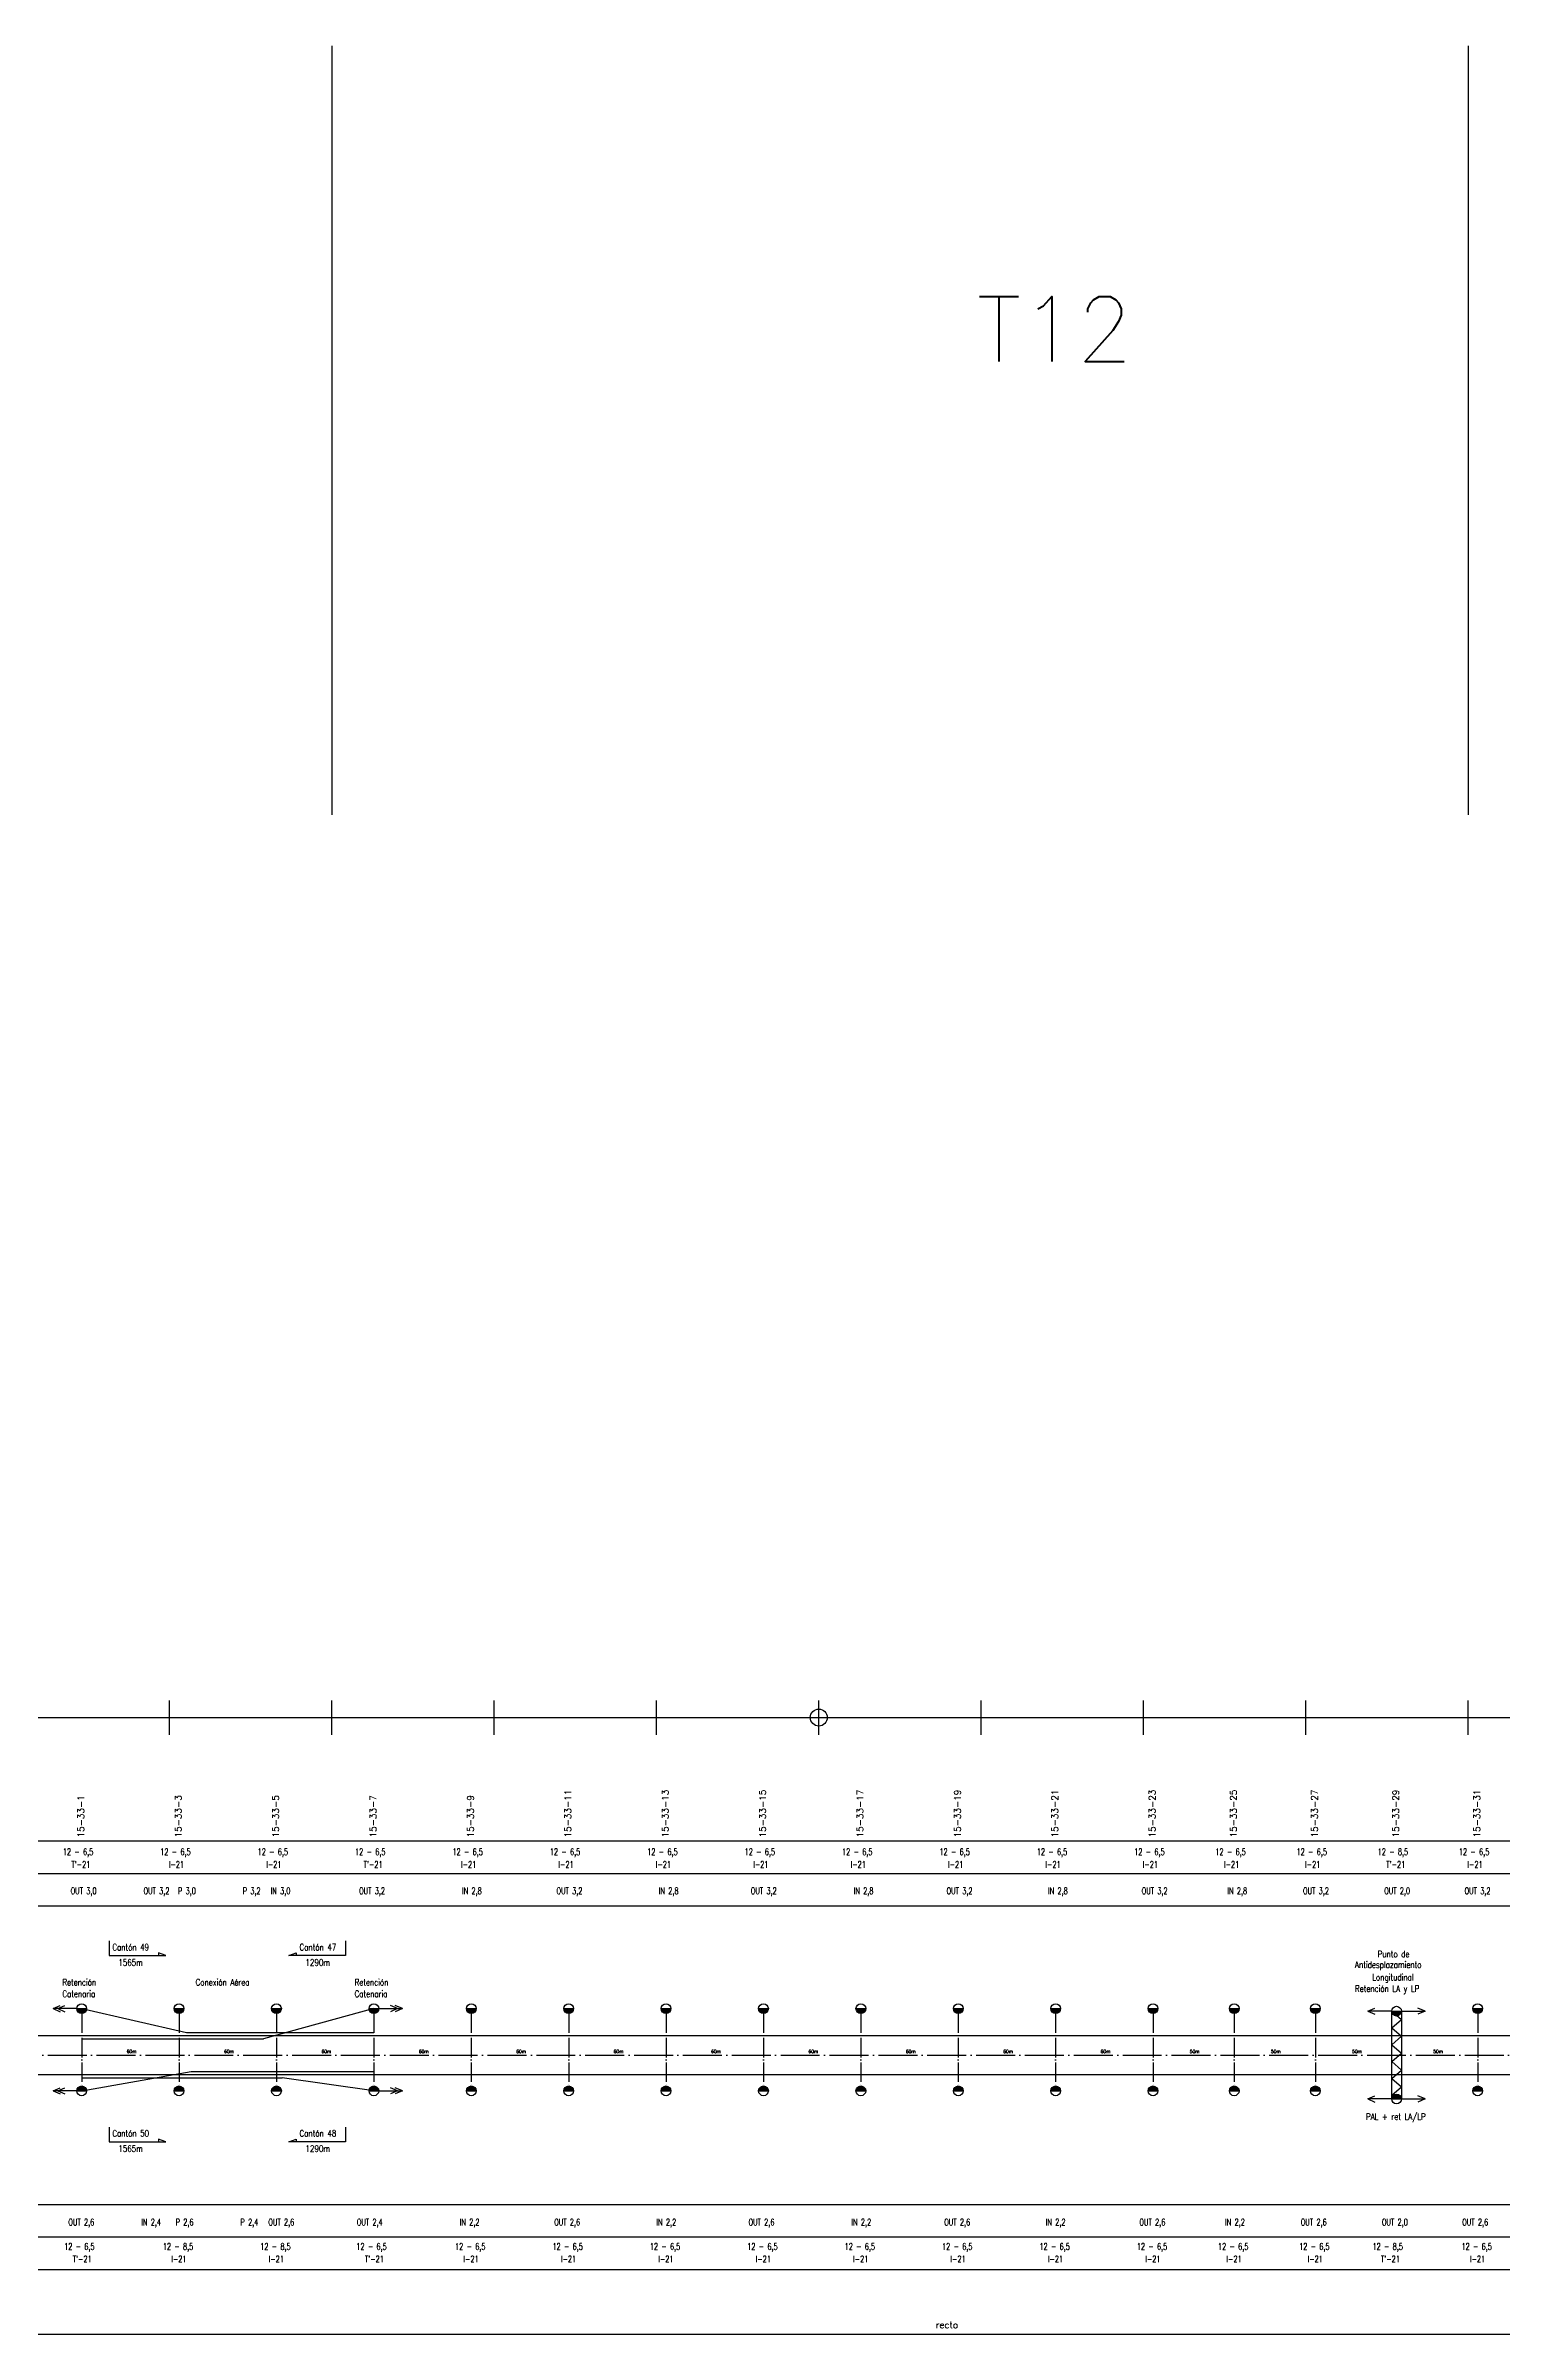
# Model space of a CAD drawing. Header units: millimetres. Extents: x 63 to 27368, y 135 to 1565.
# Drawn here: x 7592 to 8489, y 155 to 1565 of the extents above; entities that cross this region are included whole.
import ezdxf

# ---------------------------------------------------------------- set-up
doc = ezdxf.new("R2010")
doc.units = ezdxf.units.MM
doc.linetypes.add('ACAD_ISO04W100', pattern=[30, 24, -3, 0, -3])
for name, color, linetype in [('catenaria via ascendente', 7, 'Continuous'), ('Eje de entrevías', 1, 'Continuous'), ('longitud vano', 7, 'Continuous'), ('Nº de poste', 6, 'Continuous'), ('TEXTOS', 3, 'Continuous')]:
    doc.layers.add(name, color=color, linetype=linetype)
doc.styles.add('STYLE1', font='romans.shx')

msp = doc.modelspace()

# ---------------------------------------------------------------- hatches: boundary and pattern name
for points in [[(7617.1, 355.7), (7611.1, 355.7, 1)], [(7677.1, 355.7), (7671.1, 355.7, 1)], [(7737.1, 355.7), (7731.1, 355.7, 1)], [(7797.1, 355.7), (7791.1, 355.7, 1)], [(7857.1, 355.7), (7851.1, 355.7, 1)], [(7917.1, 355.7), (7911.1, 355.7, 1)], [(7977.1, 355.7), (7971.1, 355.7, 1)], [(8037.1, 355.7), (8031.1, 355.7, 1)], [(8097.1, 355.7), (8091.1, 355.7, 1)], [(8157.1, 355.7), (8151.1, 355.7, 1)], [(8217.1, 355.7), (8211.1, 355.7, 1)], [(8277.1, 355.7), (8271.1, 355.7, 1)], [(8327.1, 355.7), (8321.1, 355.7, 1)], [(8377.1, 355.7), (8371.1, 355.7, 1)], [(8427.1, 354.1), (8421.1, 354.1, 1)], [(8477.1, 355.7), (8471.1, 355.7, 1)], [(7617.1, 305), (7611.1, 305, -1)], [(7677.1, 305), (7671.1, 305, -1)], [(7737.1, 305), (7731.1, 305, -1)], [(7797.1, 305), (7791.1, 305, -1)], [(7857.1, 305), (7851.1, 305, -1)], [(7917.1, 305), (7911.1, 305, -1)], [(7977.1, 305), (7971.1, 305, -1)], [(8037.1, 305), (8031.1, 305, -1)], [(8097.1, 305), (8091.1, 305, -1)], [(8157.1, 305), (8151.1, 305, -1)], [(8217.1, 305), (8211.1, 305, -1)], [(8277.1, 305), (8271.1, 305, -1)], [(8327.1, 305), (8321.1, 305, -1)], [(8377.1, 305), (8371.1, 305, -1)], [(8427.1, 300), (8421.1, 300, -1)], [(8477.1, 305), (8471.1, 305, -1)]]:
    msp.add_hatch(color=256).paths.add_polyline_path(points)

# ---------------------------------------------------------------- linework, layer by layer
for p, q in [((7768.2, 1565.1), (7768.2, 1091.2)), ((8468.2, 1565.1), (8468.2, 1091.2)), ((7668.2, 524.4), (7668.2, 545.6)), ((7768.2, 524.4), (7768.2, 545.6)), ((7868.2, 524.4), (7868.2, 545.6)), ((7968.2, 524.4), (7968.2, 545.6)), ((8068.2, 524.4), (8068.2, 545.6)), ((8168.2, 524.4), (8168.2, 545.6)), ((8268.2, 524.4), (8268.2, 545.6)), ((8368.2, 524.4), (8368.2, 545.6)), ((8468.2, 524.4), (8468.2, 545.6)), ((68.2, 535), (27368.2, 535)), ((68.2, 459), (27368.2, 459)), ((68.2, 439), (27368.2, 439)), ((68.2, 419), (27368.2, 419)), ((7631, 397.4), (7631, 388.3)), ((7776.7, 397.4), (7776.7, 388.3)), ((7631, 388.3), (7666, 388.3)), ((7666, 388.3), (7661.5, 390)), ((7661.5, 390), (7661.5, 388.3)), ((7741.7, 388.3), (7746.2, 390)), ((7776.7, 388.3), (7741.7, 388.3)), ((7746.2, 390), (7746.2, 388.3)), ((7596.5, 355.7), (7600.8, 357.6)), ((7611.1, 355.7), (7596.5, 355.7)), ((7596.5, 355.7), (7600.8, 353.7)), ((7599.5, 355.7), (7603.8, 357.6)), ((7599.5, 355.7), (7603.8, 353.7)), ((7611.1, 355.7), (7617.1, 355.7)), ((7671.1, 355.7), (7677.1, 355.7)), ((7731.1, 355.7), (7737.1, 355.7)), ((7791.1, 355.7), (7797.1, 355.7)), ((7797.1, 355.7), (7811.7, 355.7)), ((7808.7, 355.7), (7804.3, 357.6)), ((7808.7, 355.7), (7804.3, 353.7)), ((7811.7, 355.7), (7807.3, 357.6)), ((7811.7, 355.7), (7807.3, 353.7)), ((7851.1, 355.7), (7857.1, 355.7)), ((7911.1, 355.7), (7917.1, 355.7)), ((7971.1, 355.7), (7977.1, 355.7)), ((8031.1, 355.7), (8037.1, 355.7)), ((8091.1, 355.7), (8097.1, 355.7)), ((8151.1, 355.7), (8157.1, 355.7)), ((8211.1, 355.7), (8217.1, 355.7)), ((8271.1, 355.7), (8277.1, 355.7)), ((8321.1, 355.7), (8327.1, 355.7)), ((8371.1, 355.7), (8377.1, 355.7)), ((8406.5, 354.1), (8410.8, 356)), ((8421.1, 354.1), (8406.5, 354.1)), ((8406.5, 354.1), (8410.8, 352.2)), ((8421.1, 354.1), (8427.1, 354.1)), ((8421.1, 300), (8421.1, 354.1)), ((8421.1, 354.1), (8427.1, 348.9)), ((8427.1, 354.1), (8427.1, 300)), ((8427.1, 354.1), (8441.7, 354.1)), ((8441.7, 354.1), (8437.3, 356)), ((8441.7, 354.1), (8437.3, 352.2)), ((8471.1, 355.7), (8477.1, 355.7)), ((8421.1, 343.8), (8427.1, 348.9)), ((8421.1, 343.8), (8427.1, 338.6)), ((8421.1, 333.4), (8427.1, 338.6)), ((8421.1, 333.4), (8427.1, 328.2)), ((8421.1, 323), (8427.1, 328.2)), ((8421.1, 323), (8427.1, 317.8)), ((8421.1, 312.7), (8427.1, 317.8)), ((8421.1, 312.7), (8427.1, 307.5)), ((7596.5, 305), (7600.8, 306.9)), ((7611.1, 305), (7596.5, 305)), ((7596.5, 305), (7600.8, 303.1)), ((7599.5, 305), (7603.8, 306.9)), ((7599.5, 305), (7603.8, 303.1)), ((7611.1, 305), (7617.1, 305)), ((7671.1, 305), (7677.1, 305)), ((7731.1, 305), (7737.1, 305)), ((7791.1, 305), (7797.1, 305)), ((7797.1, 305), (7811.7, 305)), ((7808.7, 305), (7804.3, 306.9)), ((7808.7, 305), (7804.3, 303.1)), ((7811.7, 305), (7807.3, 306.9)), ((7811.7, 305), (7807.3, 303.1)), ((7851.1, 305), (7857.1, 305)), ((7911.1, 305), (7917.1, 305)), ((7971.1, 305), (7977.1, 305)), ((8031.1, 305), (8037.1, 305)), ((8091.1, 305), (8097.1, 305)), ((8151.1, 305), (8157.1, 305)), ((8211.1, 305), (8217.1, 305)), ((8271.1, 305), (8277.1, 305)), ((8321.1, 305), (8327.1, 305)), ((8371.1, 305), (8377.1, 305)), ((8406.5, 300), (8410.8, 301.9)), ((8421.1, 300), (8406.5, 300)), ((8406.5, 300), (8410.8, 298)), ((8421.1, 302.3), (8427.1, 307.5)), ((8421.1, 302.3), (8421.7, 301.8)), ((8421.1, 300), (8427.1, 300)), ((8427.1, 300), (8441.7, 300)), ((8441.7, 300), (8437.3, 301.9)), ((8441.7, 300), (8437.3, 298)), ((8471.1, 305), (8477.1, 305)), ((7631, 282.7), (7631, 273.6)), ((7776.7, 282.7), (7776.7, 273.6)), ((7631, 273.6), (7666, 273.6)), ((7666, 273.6), (7661.5, 275.3)), ((7661.5, 275.3), (7661.5, 273.6)), ((7741.7, 273.6), (7746.2, 275.3)), ((7776.7, 273.6), (7741.7, 273.6)), ((7746.2, 275.3), (7746.2, 273.6)), ((68.2, 235), (27368.2, 235)), ((68.2, 215), (27368.2, 215)), ((68.2, 195), (27368.2, 195)), ((5287.8, 155), (11611.7, 155))]:
    msp.add_line(p, q)
at = {"linetype": 'ACAD_ISO04W100', "ltscale": 0.5}
for p, q in [((7614.1, 352.7), (7614.1, 308)), ((7674.1, 352.7), (7674.1, 308)), ((7734.1, 352.7), (7734.1, 308)), ((7794.1, 352.7), (7794.1, 308)), ((7854.1, 352.7), (7854.1, 308)), ((7914.1, 352.7), (7914.1, 308)), ((7974.1, 352.7), (7974.1, 308)), ((8034.1, 352.7), (8034.1, 308)), ((8094.1, 352.7), (8094.1, 308)), ((8154.1, 352.7), (8154.1, 308)), ((8214.1, 352.7), (8214.1, 308)), ((8274.1, 352.7), (8274.1, 308)), ((8324.1, 352.7), (8324.1, 308)), ((8374.1, 352.7), (8374.1, 308)), ((8474.1, 352.7), (8474.1, 308))]:
    msp.add_line(p, q, dxfattribs=at)
for centre, radius in [((8068.2, 535), 5.24), ((7614.1, 355.7), 3), ((7674.1, 355.7), 3), ((7734.1, 355.7), 3), ((7794.1, 355.7), 3), ((7854.1, 355.7), 3), ((7914.1, 355.7), 3), ((7974.1, 355.7), 3), ((8034.1, 355.7), 3), ((8094.1, 355.7), 3), ((8154.1, 355.7), 3), ((8214.1, 355.7), 3), ((8274.1, 355.7), 3), ((8324.1, 355.7), 3), ((8374.1, 355.7), 3), ((8424.1, 354.1), 3), ((8474.1, 355.7), 3), ((7614.1, 305), 3), ((7674.1, 305), 3), ((7734.1, 305), 3), ((7794.1, 305), 3), ((7854.1, 305), 3), ((7914.1, 305), 3), ((7974.1, 305), 3), ((8034.1, 305), 3), ((8094.1, 305), 3), ((8154.1, 305), 3), ((8214.1, 305), 3), ((8274.1, 305), 3), ((8324.1, 305), 3), ((8374.1, 305), 3), ((8424.1, 300), 3), ((8474.1, 305), 3)]:
    msp.add_circle(centre, radius)
at = {"layer": 'catenaria via ascendente', "color": 6}
for p, q in [((7614.1, 355.7), (7678.7, 341)), ((7794.1, 355.7), (7726.2, 337)), ((7678.7, 341), (7794.1, 341)), ((7614.1, 337), (7726.2, 337)), ((7614.1, 305), (7681.6, 317)), ((7614.1, 313), (7737.6, 313)), ((7681.6, 317), (7794.1, 317)), ((7794.1, 305), (7737.6, 313))]:
    msp.add_line(p, q, dxfattribs=at)
at = {"layer": 'catenaria via ascendente'}
for p, q in [((68.2, 339), (26678.8, 339)), ((68.2, 315), (26678.8, 315))]:
    msp.add_line(p, q, dxfattribs=at)
at = {"layer": 'Eje de entrevías', "linetype": 'ACAD_ISO04W100'}
msp.add_line((68.2, 327), (27368.2, 327), dxfattribs=at)

# ---------------------------------------------------------------- texts
at = {"color": 3, "linetype": 'Continuous', "style": 'STYLE1'}
msp.add_text('T12', height=40, dxfattribs=at).set_placement((8165.4, 1370.5))
at = {"linetype": 'Continuous', "style": 'STYLE1', "width": 0.8}
for s, p in [('Cantón 49', (7633, 391.5)), ('Cantón 47', (7748.3, 391.5)), ('1565m', (7636.7, 382.1)), ('1290m', (7752, 382.1)), ('Antidesplazamiento', (8398.5, 380.7)), ('Punto de', (8412.5, 387.3)), ('Catenaria', (7602.2, 362.8)), ('Retención', (7602.2, 369.9)), ('Conexión Aérea', (7684.3, 369.9)), ('Catenaria', (7782.2, 362.8)), ('Retención', (7782.2, 369.9)), ('Retención LA y LP', (8398.5, 366)), ('Longitudinal', (8409.1, 373)), ('PAL + ret LA/LP', (8405.3, 287.1)), ('Cantón 50', (7633, 276.8)), ('1565m', (7636.7, 267.4)), ('Cantón 48', (7748.3, 276.8)), ('1290m', (7752, 267.4))]:
    msp.add_text(s, height=4, dxfattribs=at).set_placement(p)
at = {"layer": 'longitud vano', "linetype": 'Continuous', "style": 'STYLE1'}
for s, p in [('60m', (7641.8, 328.3)), ('60m', (7701.8, 328.3)), ('60m', (7761.8, 328.3)), ('60m', (7821.8, 328.3)), ('60m', (7881.8, 328.3)), ('60m', (7941.8, 328.3)), ('60m', (8001.8, 328.3)), ('60m', (8061.8, 328.3)), ('60m', (8121.8, 328.3)), ('60m', (8181.8, 328.3)), ('60m', (8241.8, 328.3)), ('50m', (8296.7, 328.3)), ('50m', (8346.7, 328.3)), ('50m', (8396.7, 328.3)), ('50m', (8446.7, 328.3))]:
    msp.add_text(s, height=2, dxfattribs=at).set_placement(p)
at = {"layer": 'Nº de poste', "linetype": 'Continuous', "style": 'STYLE1'}
for s, p in [('15-33-1', (7615.6, 461.1)), ('15-33-3', (7675.6, 461.1)), ('15-33-5', (7735.6, 461.1)), ('15-33-7', (7795.6, 461.1)), ('15-33-9', (7855.6, 461.1)), ('15-33-11', (7915.6, 461.1)), ('15-33-13', (7975.6, 461.1)), ('15-33-15', (8035.6, 461.1)), ('15-33-17', (8095.6, 461.1)), ('15-33-19', (8155.6, 461.1)), ('15-33-21', (8215.6, 461.1)), ('15-33-23', (8275.6, 461.1)), ('15-33-25', (8325.6, 461.1)), ('15-33-27', (8375.6, 461.1)), ('15-33-29', (8425.6, 461.1)), ('15-33-31', (8475.6, 461.1))]:
    msp.add_text(s, height=4, rotation=90, dxfattribs=at).set_placement(p)
at = {"layer": 'TEXTOS', "linetype": 'Continuous', "style": 'STYLE1', "width": 0.7}
for s, p in [('12 - 6,5', (7602.5, 450.3)), ('12 - 6,5', (7662.5, 450.3)), ('12 - 6,5', (7722.5, 450.3)), ('12 - 6,5', (7782.5, 450.3)), ('12 - 6,5', (7842.5, 450.3)), ('12 - 6,5', (7902.5, 450.3)), ('12 - 6,5', (7962.5, 450.3)), ('12 - 6,5', (8022.5, 450.3)), ('12 - 6,5', (8082.5, 450.3)), ('12 - 6,5', (8142.5, 450.3)), ('12 - 6,5', (8202.5, 450.3)), ('12 - 6,5', (8262.5, 450.3)), ('12 - 6,5', (8312.5, 450.3)), ('12 - 6,5', (8362.5, 450.3)), ('12 - 8,5', (8412.5, 450.3)), ('12 - 6,5', (8462.5, 450.3)), ("T'-21", (7607.8, 442.5)), ('I-21', (7667.8, 442.5)), ('I-21', (7727.8, 442.5)), ("T'-21", (7787.8, 442.5)), ('I-21', (7847.8, 442.5)), ('I-21', (7907.8, 442.5)), ('I-21', (7967.8, 442.5)), ('I-21', (8027.8, 442.5)), ('I-21', (8087.8, 442.5)), ('I-21', (8147.8, 442.5)), ('I-21', (8207.8, 442.5)), ('I-21', (8267.8, 442.5)), ('I-21', (8317.8, 442.5)), ('I-21', (8367.8, 442.5)), ("T'-21", (8417.8, 442.5)), ('I-21', (8467.8, 442.5)), ('OUT 3,0', (7607.3, 426.2)), ('OUT 3,2', (7652.2, 426.2)), ('P 3,0', (7673.4, 426.2)), ('P 3,2', (7713.3, 426.2)), ('IN 3,0', (7730.5, 426.2)), ('OUT 3,2', (7785, 426.2)), ('IN 2,8', (7848.4, 426.2)), ('OUT 3,2', (7906.6, 426.2)), ('IN 2,8', (7969.6, 426.2)), ('OUT 3,2', (8026.3, 426.2)), ('IN 2,8', (8089.7, 426.2)), ('OUT 3,2', (8146.9, 426.2)), ('IN 2,8', (8209.4, 426.2)), ('OUT 3,2', (8267.1, 426.2)), ('IN 2,8', (8319.9, 426.2)), ('OUT 3,2', (8366.5, 426.2)), ('OUT 2,0', (8416.5, 426.2)), ('OUT 3,2', (8466, 426.2)), ('OUT 2,6', (7605.9, 222.1)), ('IN 2,4', (7650.8, 222.1)), ('P 2,6', (7672, 222.1)), ('P 2,4', (7711.9, 222.1)), ('OUT 2,6', (7729.1, 222.1)), ('OUT 2,4', (7783.6, 222.1)), ('IN 2,2', (7847, 222.1)), ('OUT 2,6', (7905.2, 222.1)), ('IN 2,2', (7968.2, 222.1)), ('OUT 2,6', (8024.9, 222.1)), ('IN 2,2', (8088.3, 222.1)), ('OUT 2,6', (8145.5, 222.1)), ('IN 2,2', (8208, 222.1)), ('OUT 2,6', (8265.7, 222.1)), ('IN 2,2', (8318.5, 222.1)), ('OUT 2,6', (8365.1, 222.1)), ('OUT 2,0', (8415.1, 222.1)), ('OUT 2,6', (8464.6, 222.1)), ('12 - 6,5', (7603.3, 207.1)), ("T'-21", (7608.6, 199.4)), ('12 - 8,5', (7664.1, 207.1)), ('I-21', (7669.3, 199.4)), ('12 - 8,5', (7724.1, 207.1)), ('I-21', (7729.3, 199.4)), ('12 - 6,5', (7783.3, 207.1)), ("T'-21", (7788.6, 199.4)), ('12 - 6,5', (7844.1, 207.1)), ('I-21', (7849.3, 199.4)), ('12 - 6,5', (7904.1, 207.1)), ('I-21', (7909.3, 199.4)), ('12 - 6,5', (7964.1, 207.1)), ('I-21', (7969.3, 199.4)), ('12 - 6,5', (8024.1, 207.1)), ('I-21', (8029.3, 199.4)), ('12 - 6,5', (8084.1, 207.1)), ('I-21', (8089.3, 199.4)), ('12 - 6,5', (8144.1, 207.1)), ('I-21', (8149.3, 199.4)), ('12 - 6,5', (8204.1, 207.1)), ('I-21', (8209.3, 199.4)), ('12 - 6,5', (8264.1, 207.1)), ('I-21', (8269.3, 199.4)), ('12 - 6,5', (8314.1, 207.1)), ('I-21', (8319.3, 199.4)), ('12 - 6,5', (8364.1, 207.1)), ('I-21', (8369.3, 199.4)), ('12 - 8,5', (8409.3, 207.1)), ("T'-21", (8414.5, 199.4)), ('12 - 6,5', (8464.1, 207.1)), ('I-21', (8469.3, 199.4))]:
    msp.add_text(s, height=4, dxfattribs=at).set_placement(p)
at = {"layer": 'TEXTOS', "linetype": 'Continuous', "style": 'STYLE1'}
msp.add_text('recto', height=4, dxfattribs=at).set_placement((8140.3, 158.8))

doc.saveas('drawing.dxf')
